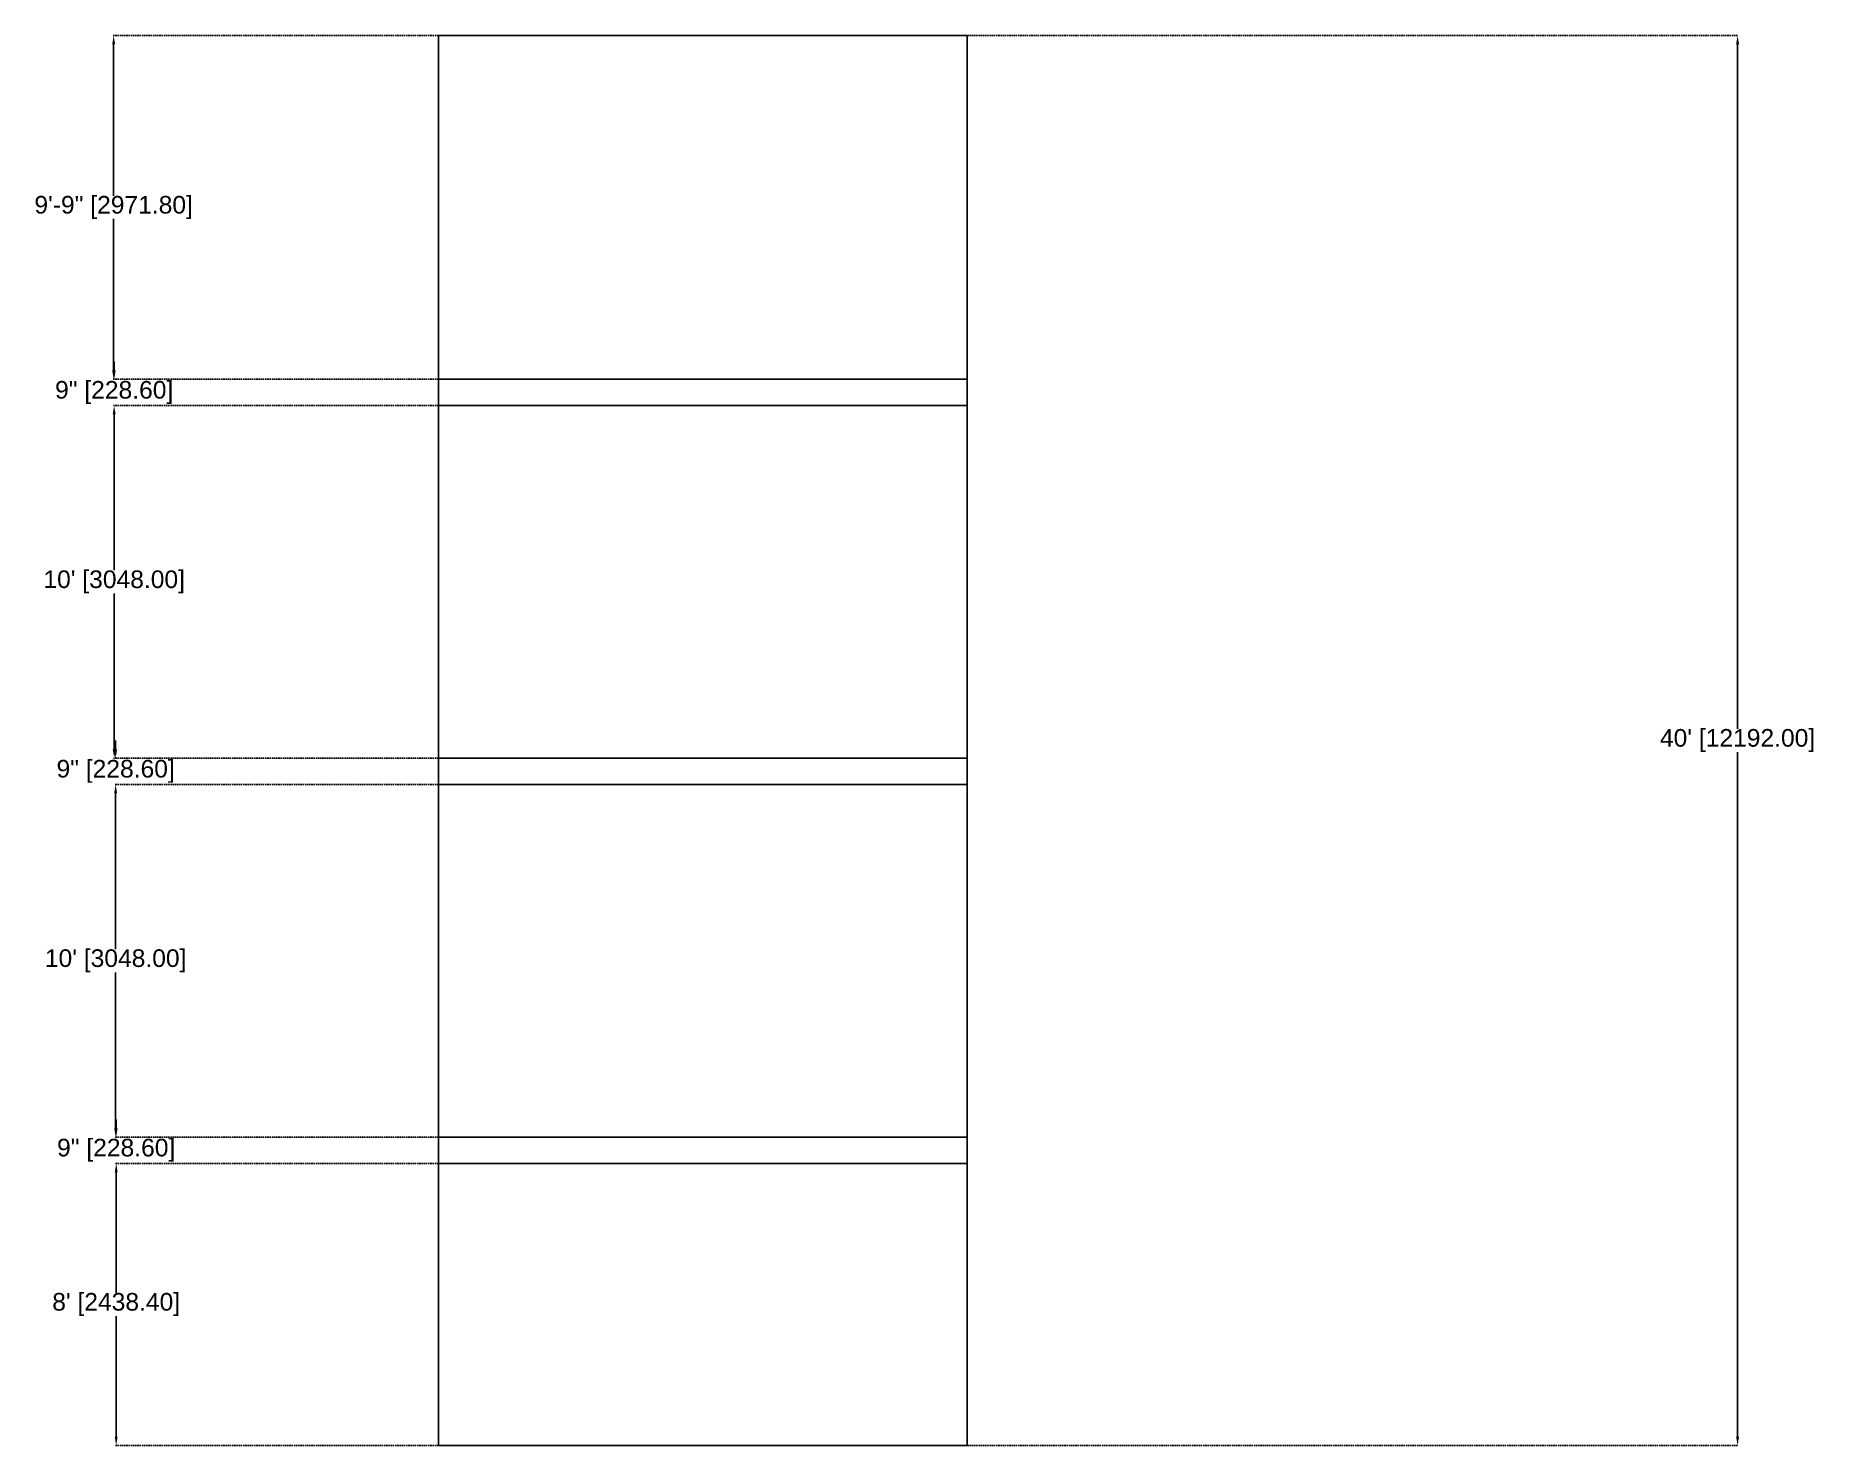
# Model space of a CAD drawing. Header units: inches. Extents: x 1093 to 1698, y 80 to 560.
import ezdxf

# ---------------------------------------------------------------- set-up
doc = ezdxf.new("R2010")
doc.units = ezdxf.units.IN
doc.header["$MEASUREMENT"] = 0
doc.linetypes.add('DASHED', pattern=[0.75, 0.5, -0.25])
doc.styles.get("Standard").update_dxf_attribs({"font": 'arial.ttf'})
doc.dimstyles.get("Standard").update_dxf_attribs({"dimtxt": 6, "dimasz": 3, "dimexe": 0.18, "dimexo": 0.0625, "dimgap": 0.09, "dimtad": 0, "dimtih": 1, "dimtoh": 1, "dimdec": 4, "dimzin": 0, "dimdsep": 46, "dimlunit": 4, "dimtxsty": 'Standard', "dimcen": 0.09, "dimclrd": 256, "dimclre": 4, "dimadec": 0, "dimazin": 0, "dimtfac": 1, "dimtdec": 4, "dimtofl": 0, "dimtmove": 0, "dimatfit": 3, "dimfxl": 1, "dimtolj": 1, "dimtzin": 0, "dimlwe": -1, "dimarcsym": 0})

# ---------------------------------------------------------------- blocks, each defined once
blk = doc.blocks.new('*D7')
at = {"color": 4, "linetype": 'DASHED', "transparency": 16777216}
for p, q in [((1229.69, 175.95), (1119.82, 175.95)), ((1229.69, 79.95), (1119.82, 79.95))]:
    blk.add_line(p, q, dxfattribs=at)
at = {"lineweight": -2, "transparency": 16777216}
for p, q in [((1120, 172.95), (1120, 131.89)), ((1120, 82.95), (1120, 124.02))]:
    blk.add_line(p, q, dxfattribs=at)
at = {"transparency": 16777216}
for points in [[(1119.5, 172.95), (1120.5, 172.95), (1120, 175.95)], [(1119.5, 82.95), (1120.5, 82.95), (1120, 79.95)]]:
    blk.add_solid(points, dxfattribs=at)
at = {"layer": 'Defpoints', "color": 0, "transparency": 16777216}
for p in [(1229.75, 175.95), (1120, 79.95), (1229.75, 79.95)]:
    blk.add_point(p, dxfattribs=at)
at = {"color": 0, "transparency": 16777216, "insert": (1120, 127.95), "char_height": 6, "attachment_point": 5}
blk.add_mtext("\\A1;8' [2438.40]", dxfattribs=at)
blk = doc.blocks.new('*D8')
at = {"lineweight": -2, "transparency": 16777216}
for p, q in [((1120, 187.95), (1120, 190.95)), ((1120, 172.95), (1120, 169.95))]:
    blk.add_line(p, q, dxfattribs=at)
at = {"color": 4, "linetype": 'DASHED', "transparency": 16777216}
for p, q in [((1229.69, 184.95), (1119.82, 184.95)), ((1229.69, 175.95), (1119.82, 175.95))]:
    blk.add_line(p, q, dxfattribs=at)
at = {"transparency": 16777216}
for points in [[(1119.5, 187.95), (1120.5, 187.95), (1120, 184.95)], [(1119.5, 172.95), (1120.5, 172.95), (1120, 175.95)]]:
    blk.add_solid(points, dxfattribs=at)
at = {"layer": 'Defpoints', "color": 0, "transparency": 16777216}
for p in [(1120, 184.95), (1229.75, 184.95), (1229.75, 175.95)]:
    blk.add_point(p, dxfattribs=at)
at = {"color": 0, "transparency": 16777216, "insert": (1120, 180.45), "char_height": 6, "attachment_point": 5}
blk.add_mtext('\\A1;9" [228.60]', dxfattribs=at)
blk = doc.blocks.new('*D9')
at = {"color": 4, "linetype": 'DASHED', "transparency": 16777216}
for p, q in [((1229.69, 304.95), (1119.64, 304.95)), ((1229.69, 184.95), (1119.64, 184.95))]:
    blk.add_line(p, q, dxfattribs=at)
at = {"lineweight": -2, "transparency": 16777216}
for p, q in [((1119.82, 301.95), (1119.82, 248.89)), ((1119.82, 187.95), (1119.82, 241.02))]:
    blk.add_line(p, q, dxfattribs=at)
at = {"transparency": 16777216}
for points in [[(1119.32, 301.95), (1120.32, 301.95), (1119.82, 304.95)], [(1119.32, 187.95), (1120.32, 187.95), (1119.82, 184.95)]]:
    blk.add_solid(points, dxfattribs=at)
at = {"layer": 'Defpoints', "color": 0, "transparency": 16777216}
for p in [(1119.82, 304.95), (1229.75, 304.95), (1229.75, 184.95)]:
    blk.add_point(p, dxfattribs=at)
at = {"color": 0, "transparency": 16777216, "insert": (1119.82, 244.95), "char_height": 6, "attachment_point": 5}
blk.add_mtext("\\A1;10' [3048.00]", dxfattribs=at)
blk = doc.blocks.new('*D10')
at = {"lineweight": -2, "transparency": 16777216}
for p, q in [((1119.82, 316.95), (1119.82, 319.95)), ((1119.82, 301.95), (1119.82, 298.95))]:
    blk.add_line(p, q, dxfattribs=at)
at = {"color": 4, "linetype": 'DASHED', "transparency": 16777216}
for p, q in [((1229.69, 313.95), (1119.64, 313.95)), ((1229.69, 304.95), (1119.64, 304.95))]:
    blk.add_line(p, q, dxfattribs=at)
at = {"transparency": 16777216}
for points in [[(1119.32, 316.95), (1120.32, 316.95), (1119.82, 313.95)], [(1119.32, 301.95), (1120.32, 301.95), (1119.82, 304.95)]]:
    blk.add_solid(points, dxfattribs=at)
at = {"layer": 'Defpoints', "color": 0, "transparency": 16777216}
for p in [(1119.82, 313.95), (1229.75, 313.95), (1229.75, 304.95)]:
    blk.add_point(p, dxfattribs=at)
at = {"color": 0, "transparency": 16777216, "insert": (1119.82, 309.45), "char_height": 6, "attachment_point": 5}
blk.add_mtext('\\A1;9" [228.60]', dxfattribs=at)
blk = doc.blocks.new('*D11')
at = {"color": 4, "linetype": 'DASHED', "transparency": 16777216}
for p, q in [((1229.69, 433.95), (1119.14, 433.95)), ((1229.69, 313.95), (1119.14, 313.95))]:
    blk.add_line(p, q, dxfattribs=at)
at = {"lineweight": -2, "transparency": 16777216}
for p, q in [((1119.32, 430.95), (1119.32, 377.89)), ((1119.32, 316.95), (1119.32, 370.02))]:
    blk.add_line(p, q, dxfattribs=at)
at = {"transparency": 16777216}
for points in [[(1118.82, 430.95), (1119.82, 430.95), (1119.32, 433.95)], [(1118.82, 316.95), (1119.82, 316.95), (1119.32, 313.95)]]:
    blk.add_solid(points, dxfattribs=at)
at = {"layer": 'Defpoints', "color": 0, "transparency": 16777216}
for p in [(1119.32, 433.95), (1229.75, 433.95), (1229.75, 313.95)]:
    blk.add_point(p, dxfattribs=at)
at = {"color": 0, "transparency": 16777216, "insert": (1119.32, 373.95), "char_height": 6, "attachment_point": 5}
blk.add_mtext("\\A1;10' [3048.00]", dxfattribs=at)
blk = doc.blocks.new('*D12')
at = {"lineweight": -2, "transparency": 16777216}
for p, q in [((1119.32, 445.95), (1119.32, 448.95)), ((1119.32, 430.95), (1119.32, 427.95))]:
    blk.add_line(p, q, dxfattribs=at)
at = {"color": 4, "linetype": 'DASHED', "transparency": 16777216}
for p, q in [((1229.69, 442.95), (1119.14, 442.95)), ((1229.69, 433.95), (1119.14, 433.95))]:
    blk.add_line(p, q, dxfattribs=at)
at = {"transparency": 16777216}
for points in [[(1118.82, 445.95), (1119.82, 445.95), (1119.32, 442.95)], [(1118.82, 430.95), (1119.82, 430.95), (1119.32, 433.95)]]:
    blk.add_solid(points, dxfattribs=at)
at = {"layer": 'Defpoints', "color": 0, "transparency": 16777216}
for p in [(1229.75, 442.95), (1119.32, 433.95), (1229.75, 433.95)]:
    blk.add_point(p, dxfattribs=at)
at = {"color": 0, "transparency": 16777216, "insert": (1119.32, 438.45), "char_height": 6, "attachment_point": 5}
blk.add_mtext('\\A1;9" [228.60]', dxfattribs=at)
blk = doc.blocks.new('*D13')
at = {"color": 4, "linetype": 'DASHED', "transparency": 16777216}
for p, q in [((1229.69, 559.95), (1118.96, 559.95)), ((1229.69, 442.95), (1118.96, 442.95))]:
    blk.add_line(p, q, dxfattribs=at)
at = {"lineweight": -2, "transparency": 16777216}
for p, q in [((1119.14, 556.95), (1119.14, 505.39)), ((1119.14, 445.95), (1119.14, 497.52))]:
    blk.add_line(p, q, dxfattribs=at)
at = {"transparency": 16777216}
for points in [[(1118.64, 556.95), (1119.64, 556.95), (1119.14, 559.95)], [(1118.64, 445.95), (1119.64, 445.95), (1119.14, 442.95)]]:
    blk.add_solid(points, dxfattribs=at)
at = {"layer": 'Defpoints', "color": 0, "transparency": 16777216}
for p in [(1229.75, 559.95), (1119.14, 442.95), (1229.75, 442.95)]:
    blk.add_point(p, dxfattribs=at)
at = {"color": 0, "transparency": 16777216, "insert": (1119.14, 501.45), "char_height": 6, "attachment_point": 5}
blk.add_mtext('\\A1;9\'-9" [2971.80]', dxfattribs=at)
blk = doc.blocks.new('*D14')
at = {"color": 4, "linetype": 'DASHED', "transparency": 16777216}
for p, q in [((1409.81, 559.95), (1672.23, 559.95)), ((1409.81, 79.95), (1672.23, 79.95))]:
    blk.add_line(p, q, dxfattribs=at)
at = {"lineweight": -2, "transparency": 16777216}
for p, q in [((1672.05, 556.95), (1672.05, 323.89)), ((1672.05, 82.95), (1672.05, 316.02))]:
    blk.add_line(p, q, dxfattribs=at)
at = {"transparency": 16777216}
for points in [[(1671.55, 556.95), (1672.55, 556.95), (1672.05, 559.95)], [(1671.55, 82.95), (1672.55, 82.95), (1672.05, 79.95)]]:
    blk.add_solid(points, dxfattribs=at)
at = {"layer": 'Defpoints', "color": 0, "transparency": 16777216}
for p in [(1409.75, 559.95), (1409.75, 79.95), (1672.05, 79.95)]:
    blk.add_point(p, dxfattribs=at)
at = {"color": 0, "transparency": 16777216, "insert": (1672.05, 319.95), "char_height": 6, "attachment_point": 5}
blk.add_mtext("\\A1;40' [12192.00]", dxfattribs=at)

msp = doc.modelspace()

# ---------------------------------------------------------------- linework, layer by layer
for p, q in [((1229.74804, 442.95275), (1409.74804, 442.95275)), ((1229.74804, 433.95275), (1409.74804, 433.95275)), ((1229.74804, 313.95275), (1409.74804, 313.95275)), ((1229.74804, 304.95275), (1409.74804, 304.95275)), ((1229.74804, 184.95275), (1229.74804, 292.95275)), ((1229.74804, 79.95275), (1229.74804, 199.95275)), ((1229.74804, 184.95275), (1409.74804, 184.95275)), ((1229.74804, 175.95275), (1409.74804, 175.95275))]:
    msp.add_line(p, q)
msp.add_lwpolyline([(1229.74804, 559.95275), (1409.74804, 559.95275), (1409.74804, 79.95275), (1229.74804, 79.95275)], close=True)

# ---------------------------------------------------------------- dimensions: what is measured, and where the dimension line sits
for p1, p2, distance, picture, middle in [((1229.74804, 559.95275), (1229.74804, 442.95275), -110.60755, '*D13', (1119.14049, 501.45275)), ((1409.74804, 559.95275), (1409.74804, 79.95275), 262.29984, '*D14', (1672.04788, 319.95275)), ((1229.74804, 442.95275), (1229.74804, 433.95275), -110.42755, '*D12', (1119.32049, 438.45275)), ((1229.74804, 313.95275), (1229.74804, 433.95275), 110.42755, '*D11', (1119.32049, 373.95275)), ((1229.74804, 304.95275), (1229.74804, 313.95275), 109.92755, '*D10', (1119.82049, 309.45275)), ((1229.74804, 184.95275), (1229.74804, 304.95275), 109.92755, '*D9', (1119.82049, 244.95275))]:
    dim = msp.add_aligned_dim(p1=p1, p2=p2, distance=distance, dimstyle='Standard')
    dim.commit()
    dim.dimension.update_dxf_attribs({"geometry": picture, "text_midpoint": middle})
for base, p2, picture, middle in [((1119.99736, 184.95275), (1229.74804, 184.95275), '*D8', (1119.99736, 180.45275)), ((1119.99736, 79.95275), (1229.74804, 79.95275), '*D7', (1119.99736, 127.95275))]:
    dim = msp.add_linear_dim(base=base, p1=(1229.74804, 175.95275), p2=p2, angle=90, dimstyle='Standard')
    dim.commit()
    dim.dimension.update_dxf_attribs({"geometry": picture, "text_midpoint": middle})

doc.saveas('drawing.dxf')
